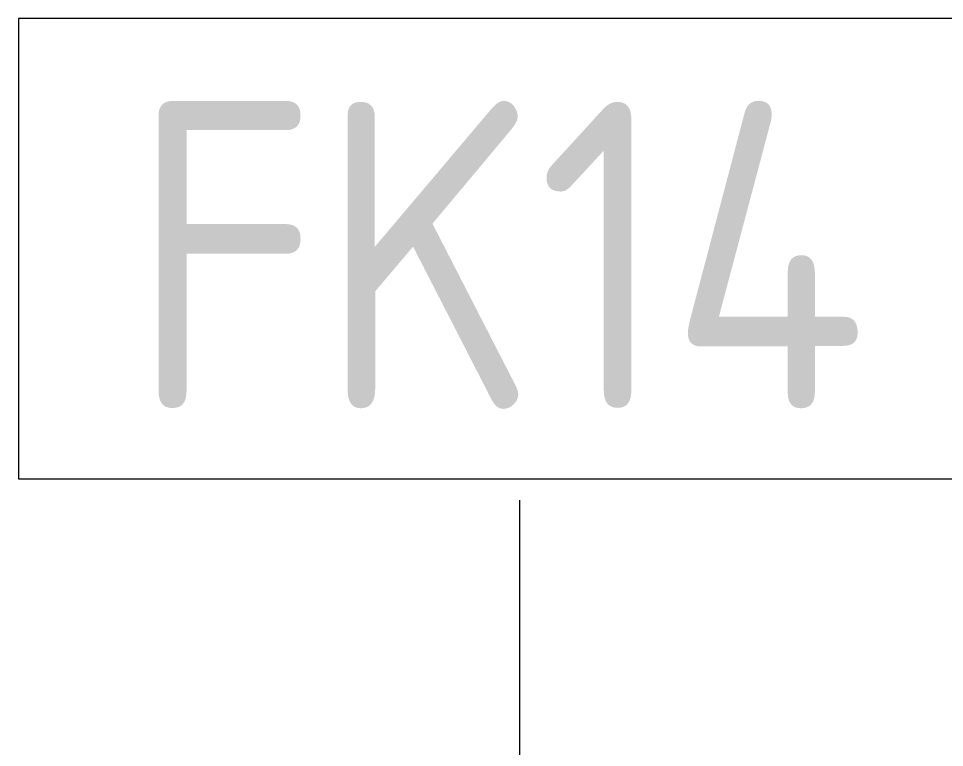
# Model space of a CAD drawing. Header units: millimetres. Extents: x 35144 to 233944, y -8553 to 29000.
# Drawn here: x 63086 to 63689, y 513 to 988 of the extents above; entities that cross this region are included whole.
import ezdxf

# ---------------------------------------------------------------- set-up
doc = ezdxf.new("R2010")
doc.units = ezdxf.units.MM
doc.layers.add('A-WALL-IDEN', color=7, linetype='Continuous', lineweight=9)
doc.styles.add('GOST Common', font='GOST_Common.ttf', dxfattribs={"width": 0.9, "height": 200})

# ---------------------------------------------------------------- blocks, each defined once
blk = doc.blocks.new('М_стена_0001 - Типоразмер_без рамки-25382661-План отделки стен 1 этажа в осях 17-23')
at = {"layer": 'A-WALL-IDEN'}
for p, q in [((3.2578, 1.5234), (-3.2734, 1.5234)), ((-3.2734, 1.5234), (-3.2734, -1.4766)), ((3.2578, -1.4766), (3.2578, 1.5234)), ((-3.2734, -1.4766), (3.2578, -1.4766))]:
    blk.add_line(p, q, dxfattribs=at)

msp = doc.modelspace()

# ---------------------------------------------------------------- linework, layer by layer
at = {"layer": 'A-WALL-IDEN'}
msp.add_line((63412.1, 48.65), (63412.1, 674.45), dxfattribs=at)

# ---------------------------------------------------------------- block references
at = {"layer": 'A-WALL-IDEN', "xscale": 99.99999999999993, "yscale": 99.99999999999993, "zscale": 99.99999999999993}
msp.add_blockref('М_стена_0001 - Типоразмер_без рамки-25382661-План отделки стен 1 этажа в осях 17-23', (63412.88, 836), dxfattribs=at)

# ---------------------------------------------------------------- texts
at = {"layer": 'A-WALL-IDEN', "insert": (63158.39, 934.02), "char_height": 200, "width": 627.7213, "attachment_point": 1, "style": 'GOST Common'}
msp.add_mtext('FK14', dxfattribs=at)

doc.saveas('drawing.dxf')
